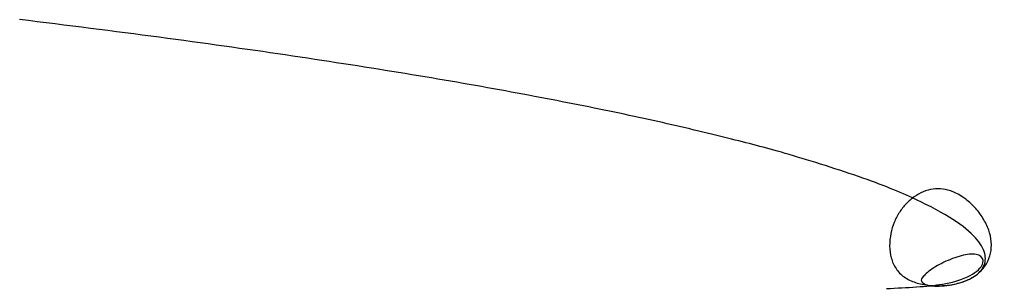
# Model space of a CAD drawing. Header units: millimetres. Extents: x -452 to 55, y 0 to 140.
import ezdxf

# ---------------------------------------------------------------- set-up
doc = ezdxf.new("R2010")
doc.units = ezdxf.units.MM

msp = doc.modelspace()

# ---------------------------------------------------------------- linework, layer by layer
msp.add_open_spline([(0, 0), (50, 0), (60, 30), (30, 60), (0, 40), (0, 0), (50, 0), (60, 30)], degree=3, knots=[0, 1, 2, 3, 4, 5, 6, 7, 8, 9, 10, 11])

doc.saveas('drawing.dxf')
